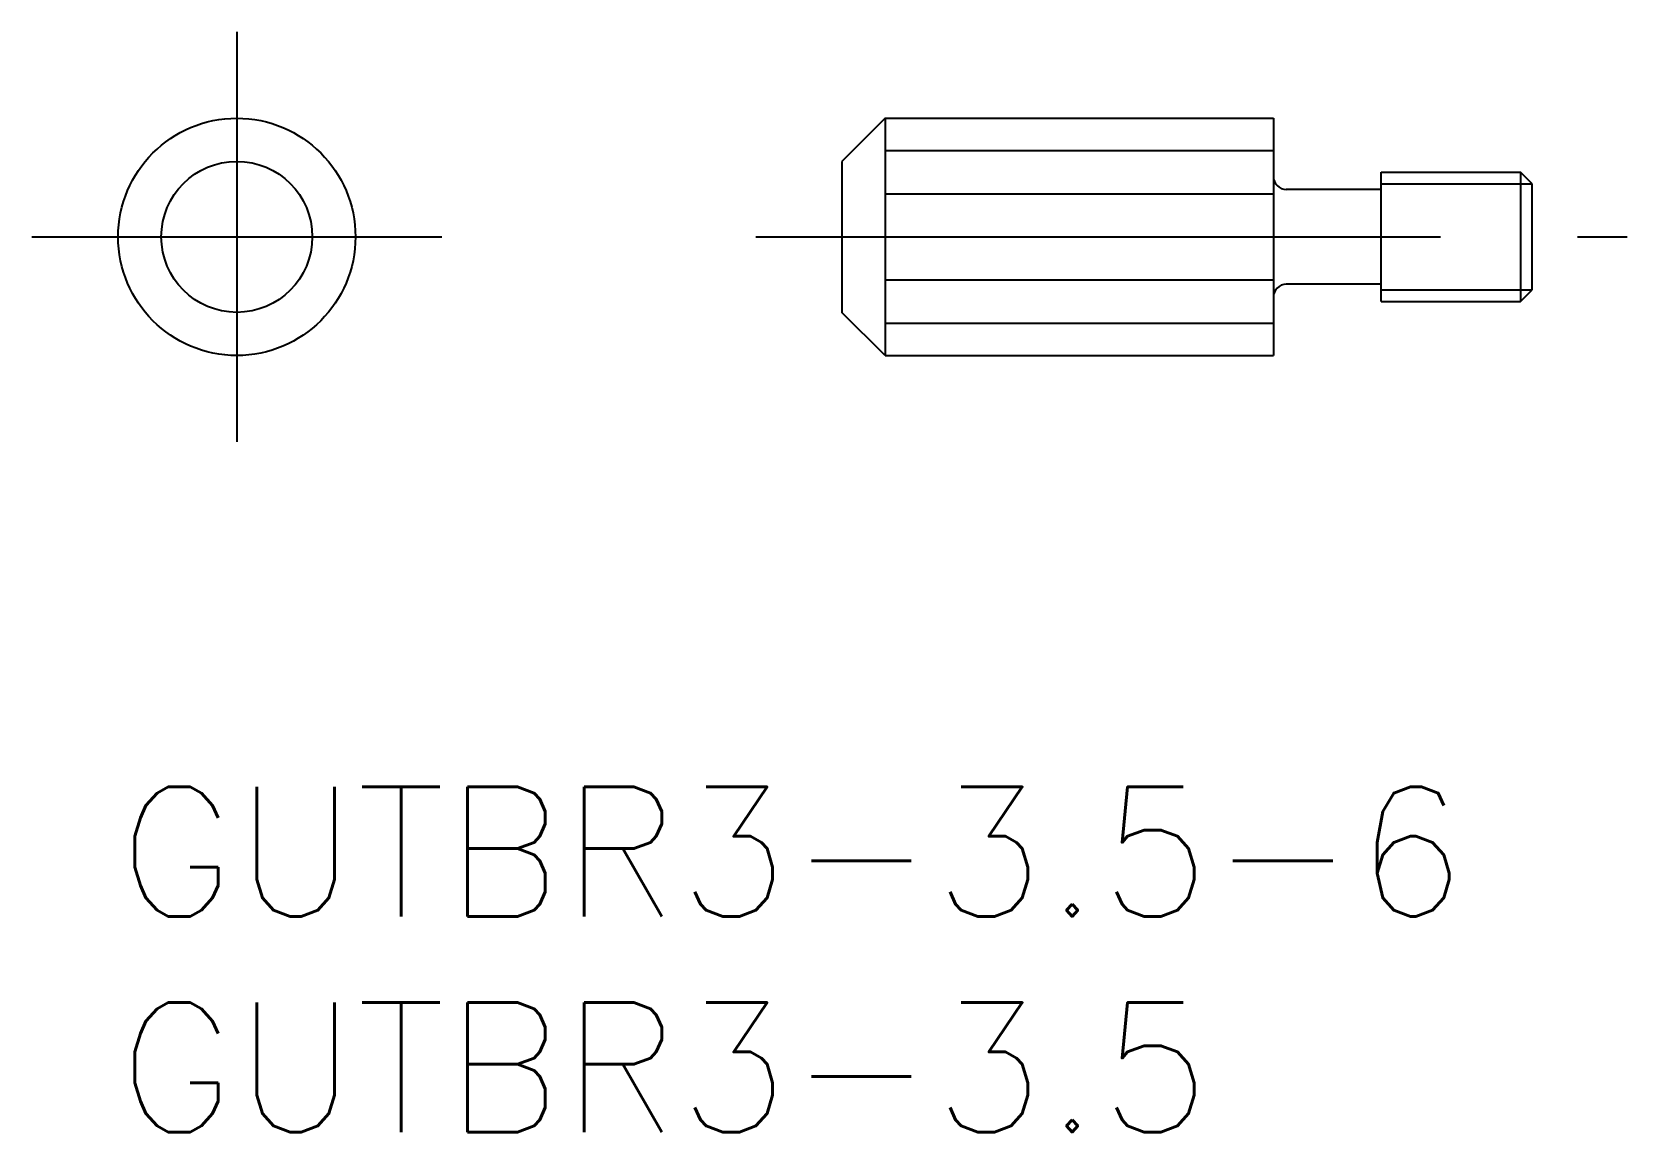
# Model space of a CAD drawing. Extents: x -2 to 35, y -8 to 17.5.
import ezdxf

# ---------------------------------------------------------------- set-up
doc = ezdxf.new("R2010")
doc.units = 0
doc.header["$LTSCALE"] = 0.5
doc.linetypes.add('CENTER', pattern=[50.8, 31.75, -6.35, 6.35, -6.35])
for name, color, linetype in [('MSM_CENTER', 1, 'CENTER'), ('MSM_CONTINUOUS', 7, 'CONTINUOUS'), ('MSM_NARROW', 5, 'CONTINUOUS'), ('MSM_PART_NUMBER', 7, 'CONTINUOUS')]:
    doc.layers.add(name, color=color, linetype=linetype)
doc.styles.get("Standard").update_dxf_attribs({"font": 'txt.shx', "height": 1, "bigfont": 'bigfont.shx'})

# ---------------------------------------------------------------- blocks, each defined once
blk = doc.blocks.new('*U2')
at = {"layer": 'MSM_PART_NUMBER'}
blk.add_text('GUTBR3-3.5-6', height=3, dxfattribs=at).set_placement((0, -3))
blk = doc.blocks.new('*U3')
at = {"layer": 'MSM_PART_NUMBER'}
blk.add_text('GUTBR3-3.5', height=3, dxfattribs=at).set_placement((0, -8))

msp = doc.modelspace()

# ---------------------------------------------------------------- linework, layer by layer
at = {"layer": 'MSM_CENTER'}
for p, q in [((2.75, 17.5), (2.75, 8)), ((-2, 12.75), (7.5, 12.75)), ((14.779, 12.75), (34.979, 12.75))]:
    msp.add_line(p, q, dxfattribs=at)
at = {"layer": 'MSM_CONTINUOUS'}
for p, q in [((17.779, 15.5), (16.779, 14.5)), ((17.779, 15.5), (26.779, 15.5)), ((17.779, 15.5), (17.779, 10)), ((26.779, 15.5), (26.779, 10)), ((16.779, 14.5), (16.779, 11)), ((29.279, 11.25), (29.279, 14.25)), ((29.279, 14.25), (32.509, 14.25)), ((32.779, 13.979), (32.509, 14.25)), ((32.509, 14.25), (32.509, 11.25)), ((29.279, 13.85), (27.079, 13.85)), ((32.779, 11.521), (32.779, 13.979)), ((29.279, 11.65), (27.079, 11.65)), ((32.509, 11.25), (32.779, 11.521)), ((29.279, 11.25), (32.509, 11.25)), ((17.779, 10), (16.779, 11)), ((17.779, 10), (26.779, 10))]:
    msp.add_line(p, q, dxfattribs=at)
for radius in [2.75, 1.75]:
    msp.add_circle((2.75, 12.75), radius, dxfattribs=at)
for centre, start, end in [((27.079, 14.15), 180, 270), ((27.079, 11.35), 90, 180)]:
    msp.add_arc(centre, 0.3, start, end, dxfattribs=at)
at = {"layer": 'MSM_NARROW'}
for p, q in [((17.779, 14.75), (26.779, 14.75)), ((17.779, 13.75), (26.779, 13.75)), ((29.279, 13.979), (32.779, 13.979)), ((17.779, 12.75), (26.779, 12.75)), ((17.779, 11.75), (26.779, 11.75)), ((29.279, 11.521), (32.779, 11.521)), ((17.779, 10.75), (26.779, 10.75))]:
    msp.add_line(p, q, dxfattribs=at)

# ---------------------------------------------------------------- block references
at = {"layer": 'MSM_CONTINUOUS'}
for name in ['*U2', '*U3']:
    msp.add_blockref(name, (0, 0), dxfattribs=at)

doc.saveas('drawing.dxf')
